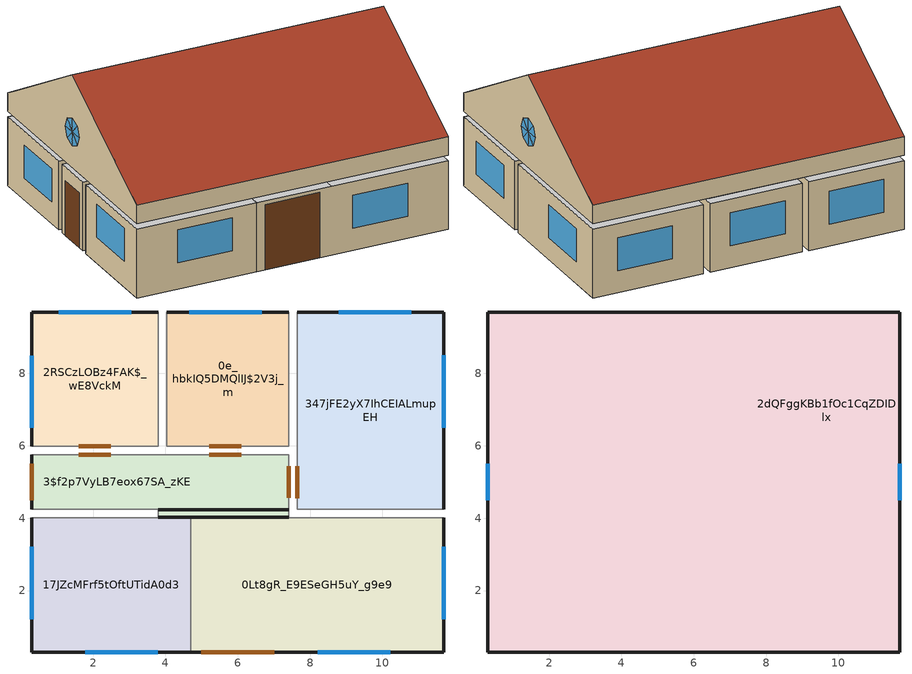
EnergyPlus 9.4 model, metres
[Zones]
0Lt8gR_E9ESeGH5uY_g9e9
 floor ground (BPS-Roof_3_0.15_0.12_0.03): 11.7,4.01 11.7,0.3 4.7,0.3 4.7,4.01 z0
 wall outside (BPS-OuterWall_2_0.175_0.07): 4.7,0.3 11.7,0.3 11.7,4.01 z0:2.5
 wall to 347jFE2yX7IhCEIALmupEH (BPS-InnerWall_3_0.01_0.15_0.01): 11.7,4.01 7.65,4.01 z0:2.5
 wall to 3$f2p7VyLB7eox67SA_zKE (Air Wall): 7.41,4.01 4.7,4.01 z0:2.5
 wall to 17JZcMFrf5tOftUTidA0d3 (Air Wall): 4.7,4.01 4.7,0.3 z0:2.5
 wall adiabatic (BPS-InnerWall_3_0.01_0.15_0.01): 7.65,4.01,2.5 7.65,4.01,0 7.41,4.01,0 7.41,4.01,2.5 7.44,4.01,2.5
 window (Window_WM_Glas1995_2015AluoderStahlfensterWaermeschutzverglasungzweifach_0.024): 8.21,0.3 10.21,0.3 / 11.7,1.21 11.7,3.21 z0.8:2
 door (BPS-OuterDoor_1_0.05): 5,0.3 7,0.3 z0:2.38
0e_hbkIQ5DMQlIJ$2V3j_m
 floor ground (BPS-Roof_3_0.15_0.12_0.03): 7.41,9.7 7.41,5.99 4.04,5.99 4.04,9.7 z0
 wall outside (BPS-OuterWall_2_0.175_0.07): 7.41,9.7 4.04,9.7 z0:2.5
 wall to 347jFE2yX7IhCEIALmupEH (BPS-InnerWall_3_0.01_0.15_0.01): 7.41,5.99 7.41,9.7 z0:2.5
 wall to 3$f2p7VyLB7eox67SA_zKE (BPS-InnerWall_3_0.01_0.15_0.01): 4.04,5.99 7.41,5.99 z0:2.5
 wall to 2RSCzLOBz4FAK$_wE8VckM (BPS-InnerWall_3_0.01_0.15_0.01): 4.04,9.7 4.04,5.99 z0:2.5
 window (Window_WM_Glas1995_2015AluoderStahlfensterWaermeschutzverglasungzweifach_0.024): 6.66,9.7 4.66,9.7 z0.8:2
 door inside (BPS-InnerDoor_1_0.05): 5.22,5.99 6.1,5.99 z0:2.01
17JZcMFrf5tOftUTidA0d3
 floor ground (BPS-Roof_3_0.15_0.12_0.03): 4.7,4.01 4.7,0.3 0.3,0.3 0.3,4.01 z0
 wall outside (BPS-OuterWall_2_0.175_0.07): 0.3,4.01 0.3,0.3 4.7,0.3 z0:2.5
 wall to 3$f2p7VyLB7eox67SA_zKE (Air Wall): 4.7,4.01 3.8,4.01 z0:2.5
 wall to 3$f2p7VyLB7eox67SA_zKE (BPS-InnerWall_3_0.01_0.15_0.01): 3.8,4.01 0.3,4.01 z0:2.5
 window (Window_WM_Glas1995_2015AluoderStahlfensterWaermeschutzverglasungzweifach_0.024): 1.79,0.3 3.79,0.3 / 0.3,3.21 0.3,1.21 z0.95:2.15
2RSCzLOBz4FAK$_wE8VckM
 floor ground (BPS-Roof_3_0.15_0.12_0.03): 3.8,9.7 3.8,5.99 0.3,5.99 0.3,9.7 z0
 wall outside (BPS-OuterWall_2_0.175_0.07): 3.8,9.7 0.3,9.7 0.3,5.99 z0:2.5
 wall to 3$f2p7VyLB7eox67SA_zKE (BPS-InnerWall_3_0.01_0.15_0.01): 0.3,5.99 3.8,5.99 z0:2.5
 window (Window_WM_Glas1995_2015AluoderStahlfensterWaermeschutzverglasungzweifach_0.024): 3.05,9.7 1.05,9.7 / 0.3,8.49 0.3,6.5 z0.8:2
 door inside (BPS-InnerDoor_1_0.05): 1.61,5.99 2.49,5.99 z0:2.01
3$f2p7VyLB7eox67SA_zKE
 floor ground (BPS-Roof_3_0.15_0.12_0.03): 7.41,5.75 3.8,4.25 0.3,4.25 0.3,5.75 z0; 7.41,5.75 7.41,4.01 3.8,4.01 3.8,4.25 z0
 wall outside (Project Wall): 3.8,4.23 7.41,4.23 / 7.41,4.03 3.8,4.03 z2.26:2.5
 wall outside (BPS-OuterWall_2_0.175_0.07): 0.3,5.75 0.3,4.25 z0:2.5
 wall to 347jFE2yX7IhCEIALmupEH (BPS-InnerWall_3_0.01_0.15_0.01): 7.41,4.25 7.41,5.75 z0:2.5
 wall adiabatic (BPS-InnerWall_3_0.01_0.15_0.01): 4.04,5.75 3.8,5.75 z0:2.5; 7.41,4.01,2.5 7.41,4.01,0 7.41,4.25,0 7.41,4.25,2.5 7.41,4.23,2.5 7.41,4.23,2.26 7.41,4.03,2.26 7.41,4.03,2.5; 3.8,4.25,2.5 3.8,4.25,0 3.8,4.01,0 3.8,4.01,2.5 3.8,4.03,2.5 3.8,4.03,2.26 3.8,4.23,2.26 3.8,4.23,2.5
 door inside (BPS-InnerDoor_1_0.05): 2.49,5.75 1.61,5.75 / 6.1,5.75 5.22,5.75 / 7.41,4.56 7.41,5.44 z0:2.01
 door (BPS-OuterDoor_1_0.05): 0.3,5.5 0.3,4.5 z0:2.01
 roof outside (Project Ceiling): 7.41,4.03 7.41,4.23 3.8,4.23 3.8,4.03 z2.26
347jFE2yX7IhCEIALmupEH
 floor ground (BPS-Roof_3_0.15_0.12_0.03): 11.7,9.7 11.7,4.25 7.65,4.25 7.65,9.7 z0
 wall outside (BPS-OuterWall_2_0.175_0.07): 11.7,4.25 11.7,9.7 7.65,9.7 z0:2.5
 wall adiabatic (BPS-InnerWall_3_0.01_0.15_0.01): 7.65,5.99 7.65,5.75 z0:2.5
 window (Window_WM_Glas1995_2015AluoderStahlfensterWaermeschutzverglasungzweifach_0.024): 10.79,9.7 8.79,9.7 / 11.7,6.5 11.7,8.5 z0.8:2
 door inside (BPS-InnerDoor_1_0.05): 7.65,5.44 7.65,4.56 z0:2.01
2dQFggKBb1fOc1CqZDIDlx
 floor to 347jFE2yX7IhCEIALmupEH (BPS-Floor_3_0.04_0.06_0.16): 11.7,9.7 11.7,4.25 7.65,4.25 7.65,9.7 z2.7
 floor to 17JZcMFrf5tOftUTidA0d3 (BPS-Floor_3_0.04_0.06_0.16): 4.7,4.01 4.7,0.3 0.3,0.3 0.3,4.01 z2.7
 floor to 2RSCzLOBz4FAK$_wE8VckM (BPS-Floor_3_0.04_0.06_0.16): 3.8,9.7 3.8,5.99 0.3,5.99 0.3,9.7 z2.7
 floor to 0e_hbkIQ5DMQlIJ$2V3j_m (BPS-Floor_3_0.04_0.06_0.16): 7.41,9.7 7.41,5.99 4.04,5.99 4.04,9.7 z2.7
 floor to 3$f2p7VyLB7eox67SA_zKE (BPS-Floor_3_0.04_0.06_0.16): 7.41,4.03 7.41,4.01 3.8,4.01 3.8,4.03 z2.7; 7.41,5.75 3.8,4.25 0.3,4.25 0.3,5.75 z2.7; 7.41,5.75 7.41,4.23 3.8,4.23 3.8,4.25 z2.7
 floor to 0Lt8gR_E9ESeGH5uY_g9e9 (Air Wall): 11.7,4.01 11.7,0.3 7.44,0.3 7.44,4.01 z2.7
 floor ground (BPS-Floor_3_0.04_0.06_0.16): 7.65,4.23 7.65,4.03 3.57,4.03 3.57,4.23 z2.7
 floor to 0Lt8gR_E9ESeGH5uY_g9e9 (BPS-Floor_3_0.04_0.06_0.16): 7.44,4.01 7.44,0.3 4.7,0.3 4.7,4.01 z2.7
 floor adiabatic (BPS-Floor_3_0.04_0.06_0.16): 7.41,5.99 7.41,5.75 0.3,5.75 0.3,5.99 z2.7; 4.04,9.7 4.04,5.99 3.8,5.99 3.8,9.7 z2.7; 7.65,9.7 7.65,4.23 7.41,4.23 7.41,9.7 z2.7; 11.7,4.01 7.41,4.01 7.41,4.03 7.65,4.03 z2.7; 11.7,4.25 11.7,4.01 7.65,4.03 7.65,4.25 z2.7; 3.57,4.23 3.57,4.03 0.3,4.01 0.3,4.25 z2.7; 3.8,4.25 3.8,4.23 3.57,4.23 0.3,4.25 z2.7; 3.8,4.03 3.8,4.01 0.3,4.01 3.57,4.03 z2.7
 wall outside (BPS-OuterWall_2_0.175_0.07): 0.3,0.3 11.7,0.3 / 11.7,9.7 0.3,9.7 z2.7:3.37; 11.7,0.3,3.37 11.7,0.3,2.7 11.7,9.7,2.7 11.7,9.7,3.37 11.7,5,6.09; 0.3,9.7,3.37 0.3,9.7,2.7 0.3,0.3,2.7 0.3,0.3,3.37 0.3,5,6.09
 window (Window_WM_Glas1995_2015AluoderStahlfensterWaermeschutzverglasungzweifach_0.024): 0.3,4.65,4.35 0.3,5,4 0.3,4.5,4; 0.3,5,4.5 0.3,5,4 0.3,4.65,4.35; 0.3,5.35,4.35 0.3,5,4 0.3,5,4.5; 0.3,5.35,4.35 0.3,5.5,4 0.3,5,4; 0.3,5.5,4 0.3,5.35,3.65 0.3,5,4; 0.3,5.35,3.65 0.3,5,3.5 0.3,5,4; 0.3,5,4 0.3,5,3.5 0.3,4.65,3.65; 0.3,5,4 0.3,4.65,3.65 0.3,4.5,4; 11.7,5.35,4.35 11.7,5,4 11.7,5.5,4; 11.7,5,4.5 11.7,5,4 11.7,5.35,4.35; 11.7,4.65,4.35 11.7,5,4 11.7,5,4.5; 11.7,4.65,4.35 11.7,4.5,4 11.7,5,4; 11.7,4.5,4 11.7,4.65,3.65 11.7,5,4; 11.7,4.65,3.65 11.7,5,3.5 11.7,5,4; 11.7,5,4 11.7,5,3.5 11.7,5.35,3.65; 11.7,5,4 11.7,5.35,3.65 11.7,5.5,4
 roof outside (BPS-GroundFloor_3_0.04_0.06_0.16): 0.3,5,6.09 0.3,0.3,3.37 11.7,0.3,3.37 11.7,5,6.09; 11.7,5,6.09 11.7,9.7,3.37 0.3,9.7,3.37 0.3,5,6.09
[Building]
None: North Axis=0; Terrain=Suburbs; Loads Convergence Tolerance Value=0.04; Temperature Convergence Tolerance Value=0.4; Solar Distribution=FullExterior; Maximum Number of Warmup Days=25; Minimum Number of Warmup Days=6
[Site:Location]
DENVER_STAPLETON_CO_USA_WMO_724690: Latitude=39.77; Longitude=-104.87; Time Zone=-7; Elevation=1611
[SizingPeriod:DesignDay] Day of Month=21; Humidity Condition Type=Wetbulb; Barometric Pressure=83411; Rain Indicator=No; Snow Indicator=No; Daylight Saving Time Indicator=No; Solar Model Indicator=ASHRAEClearSky
Name | Month | Day Type | Maximum DryBulb Temperature | Daily DryBulb Temperature Range | Wetbulb or DewPoint at Maximum DryBulb | Wind Speed | Wind Direction | Sky Clearness
DENVER_STAPLETON Ann Htg 99.6% Condns DB | 12 | WinterDesignDay | -20 | 0 | -20 | 2.3 | 180 | 0
DENVER_STAPLETON Ann Clg .4% Condns DB=>MWB | 7 | SummerDesignDay | 34.1 | 15.2 | 15.8 | 4 | 120 | 1
[SITE:GROUNDTEMPERATURE:BUILDINGSURFACE]
13, 13, 13, 13, 13, 13, 13, 13, 13, 13, 13, 13
[MATERIAL] Thermal Absorptance=0.9; Solar Absorptance=0.7; Visible Absorptance=0.7
Name | Roughness | Thickness | Conductivity | Density | Specific Heat
lime_plaster_0.01 | MediumRough | 0.01 | 0.7 | 1600 | 850
vertical_core_brick_700_0.15 | MediumRough | 0.15 | 0.13 | 695 | 850
concrete_CEM_II_BS325R_wz05_0.15 | MediumRough | 0.15 | 2.1 | 2420 | 1000
foam_glass_board_130_0.12 | MediumRough | 0.12 | 0.065 | 130 | 840
gravel_single_granular_0.03 | MediumRough | 0.03 | 0.814 | 1500 | 840
concrete_CEM_II_BS325R_wz05_0.175 | MediumRough | 0.175 | 2.1 | 2420 | 1000
EPS_040_15_0.07 | MediumRough | 0.07 | 0.04 | 15 | 1500
Door0_2015Typical_0.05 | MediumRough | 0.05 | 0.08 | 650 | 1500
cement_floating_screed_2_bottom_0.04 | MediumRough | 0.04 | 1.4 | 1990 | 1000
EPS_040_15_0.06 | MediumRough | 0.06 | 0.04 | 15 | 1500
concrete_CEM_II_BS325R_wz05_0.16 | MediumRough | 0.16 | 2.1 | 2420 | 1000
DefaultMaterial | Rough | 0.1 | 0.1 | 1000 | 1000
[WINDOWMATERIAL:SIMPLEGLAZINGSYSTEM]
WM_Glas1995_2015AluoderStahlfensterWaermeschutzverglasungzweifach_0.024: UFactor=1.24754; Solar Heat Gain Coefficient=0.65
[CONSTRUCTION]
BPS-InnerWall_3_0.01_0.15_0.01: lime_plaster_0.01, vertical_core_brick_700_0.15, lime_plaster_0.01
BPS-Roof_3_0.15_0.12_0.03: gravel_single_granular_0.03, foam_glass_board_130_0.12, concrete_CEM_II_BS325R_wz05_0.15
BPS-OuterWall_2_0.175_0.07: EPS_040_15_0.07, concrete_CEM_II_BS325R_wz05_0.175
BPS-OuterDoor_1_0.05; BPS-InnerDoor_1_0.05: Door0_2015Typical_0.05
Window_WM_Glas1995_2015AluoderStahlfensterWaermeschutzverglasungzweifach_0.024: WM_Glas1995_2015AluoderStahlfensterWaermeschutzverglasungzweifach_0.024
BPS-Floor_3_0.04_0.06_0.16; BPS-GroundFloor_3_0.04_0.06_0.16: concrete_CEM_II_BS325R_wz05_0.16, EPS_040_15_0.06, cement_floating_screed_2_bottom_0.04
Project Wall; Project Ceiling: DefaultMaterial
[CONSTRUCTION:AIRBOUNDARY]
Air Wall: GroupedZones, GroupedZones, SimpleMixing, 0.5
[ZONE] Type=1; Multiplier=1; Ceiling Height=autocalculate; Floor Area=autocalculate; Part of Total Floor Area=Yes
Name | Volume
0Lt8gR_E9ESeGH5uY_g9e9 | 64.9714
0e_hbkIQ5DMQlIJ$2V3j_m | 31.2567
17JZcMFrf5tOftUTidA0d3 | 40.7636
2RSCzLOBz4FAK$_wE8VckM | 32.4625
2dQFggKBb1fOc1CqZDIDlx | 217.532
3$f2p7VyLB7eox67SA_zKE | 28.6552
347jFE2yX7IhCEIALmupEH | 55.1812
[PEOPLE] Number of People Calculation Method=People/Area; Fraction Radiant=0.5; Sensible Heat Fraction=autocalculate; Activity Level Schedule=Schedule Activity 70 watt; Carbon Dioxide Generation Rate=3.82e-08; Enable ASHRAE 55 Comfort Warnings=No; Mean Radiant Temperature Calculation Type=ZoneAveraged; Clothing Insulation Calculation Method=ClothingInsulationSchedule
Name | Zone or ZoneList | Number of People Schedule | People per Zone Floor Area
0Lt8gR_E9ESeGH5uY_g9e9 | 0Lt8gR_E9ESeGH5uY_g9e9 | Schedule People Living | 0.02
0e_hbkIQ5DMQlIJ$2V3j_m | 0e_hbkIQ5DMQlIJ$2V3j_m | Schedule People WC and sanitary rooms in non-residential buildings | 0
17JZcMFrf5tOftUTidA0d3 | 17JZcMFrf5tOftUTidA0d3 | Schedule People Kitchen in non-residential buildings | 0.5
2RSCzLOBz4FAK$_wE8VckM | 2RSCzLOBz4FAK$_wE8VckM | Schedule People Single office | 0.0714286
2dQFggKBb1fOc1CqZDIDlx | 2dQFggKBb1fOc1CqZDIDlx | Schedule People Living | 0.02
3$f2p7VyLB7eox67SA_zKE | 3$f2p7VyLB7eox67SA_zKE | Schedule People Traffic area | 0
347jFE2yX7IhCEIALmupEH | 347jFE2yX7IhCEIALmupEH | Schedule People Bed room | 0.1
[LIGHTS] Design Level Calculation Method=Watts/Area; Return Air Fraction=0; Fraction Radiant=0.42; Fraction Visible=0.18; Fraction Replaceable=1; EndUse Subcategory=General; Return Air Fraction Calculated from Plenum Temperature=No; Return Air Fraction Function of Plenum Temperature Coefficient 1=0; Return Air Fraction Function of Plenum Temperature Coefficient 2=0
Name | Zone or ZoneList | Schedule | Watts per Zone Floor Area
0Lt8gR_E9ESeGH5uY_g9e9 | 0Lt8gR_E9ESeGH5uY_g9e9 | Schedule Lighting Living | 7
0e_hbkIQ5DMQlIJ$2V3j_m | 0e_hbkIQ5DMQlIJ$2V3j_m | Schedule Lighting WC and sanitary rooms in non-residential buildings | 11.1
17JZcMFrf5tOftUTidA0d3 | 17JZcMFrf5tOftUTidA0d3 | Schedule Lighting Kitchen in non-residential buildings | 12.5
2RSCzLOBz4FAK$_wE8VckM | 2RSCzLOBz4FAK$_wE8VckM | Schedule Lighting Single office | 15.9
2dQFggKBb1fOc1CqZDIDlx | 2dQFggKBb1fOc1CqZDIDlx | Schedule Lighting Living | 7
3$f2p7VyLB7eox67SA_zKE | 3$f2p7VyLB7eox67SA_zKE | Schedule Lighting Traffic area | 7
347jFE2yX7IhCEIALmupEH | 347jFE2yX7IhCEIALmupEH | Schedule Lighting Bed room | 4.5
[ELECTRICEQUIPMENT] Design Level Calculation Method=Watts/Area; Fraction Latent=0; Fraction Radiant=0; Fraction Lost=0; EndUse Subcategory=General
Name | Zone or ZoneList | Schedule | Watts per Zone Floor Area
0Lt8gR_E9ESeGH5uY_g9e9 | 0Lt8gR_E9ESeGH5uY_g9e9 | Schedule Equipment Living | 2
0e_hbkIQ5DMQlIJ$2V3j_m | 0e_hbkIQ5DMQlIJ$2V3j_m | Schedule Equipment WC and sanitary rooms in non-residential buildings | 0
17JZcMFrf5tOftUTidA0d3 | 17JZcMFrf5tOftUTidA0d3 | Schedule Equipment Kitchen in non-residential buildings | 300
2RSCzLOBz4FAK$_wE8VckM | 2RSCzLOBz4FAK$_wE8VckM | Schedule Equipment Single office | 7
2dQFggKBb1fOc1CqZDIDlx | 2dQFggKBb1fOc1CqZDIDlx | Schedule Equipment Living | 2
3$f2p7VyLB7eox67SA_zKE | 3$f2p7VyLB7eox67SA_zKE | Schedule Equipment Traffic area | 0
347jFE2yX7IhCEIALmupEH | 347jFE2yX7IhCEIALmupEH | Schedule Equipment Bed room | 4
[ZONEINFILTRATION:DESIGNFLOWRATE] Schedule=Continuous; Design Flow Rate Calculation Method=AirChanges/Hour; Air Changes per Hour=0.2; Constant Term Coefficient=1; Temperature Term Coefficient=0; Velocity Term Coefficient=0; Velocity Squared Term Coefficient=0
Name | Zone or ZoneList
0Lt8gR_E9ESeGH5uY_g9e9 | 0Lt8gR_E9ESeGH5uY_g9e9
0e_hbkIQ5DMQlIJ$2V3j_m | 0e_hbkIQ5DMQlIJ$2V3j_m
17JZcMFrf5tOftUTidA0d3 | 17JZcMFrf5tOftUTidA0d3
2RSCzLOBz4FAK$_wE8VckM | 2RSCzLOBz4FAK$_wE8VckM
2dQFggKBb1fOc1CqZDIDlx | 2dQFggKBb1fOc1CqZDIDlx
3$f2p7VyLB7eox67SA_zKE | 3$f2p7VyLB7eox67SA_zKE
347jFE2yX7IhCEIALmupEH | 347jFE2yX7IhCEIALmupEH
[HVACTEMPLATE:THERMOSTAT]
Name | Heating Setpoint Schedule | Cooling Setpoint Schedule
STATS Living | Schedule Heating Living | Schedule Cooling Living
STATS WC and sanitary rooms in non-residential buildings | Schedule Heating WC and sanitary rooms in non-residential buildings | Schedule Cooling WC and sanitary rooms in non-residential buildings
STATS Kitchen in non-residential buildings | Schedule Heating Kitchen in non-residential buildings | Schedule Cooling Kitchen in non-residential buildings
STATS Single office | Schedule Heating Single office | Schedule Cooling Single office
STATS Traffic area | Schedule Heating Traffic area | Schedule Cooling Traffic area
STATS Bed room | Schedule Heating Bed room | Schedule Cooling Bed room
[HVACTEMPLATE:ZONE:IDEALLOADSAIRSYSTEM] Maximum Heating Supply Air Temperature=50; Minimum Cooling Supply Air Temperature=13; Maximum Heating Supply Air Humidity Ratio=0.0156; Minimum Cooling Supply Air Humidity Ratio=0.0077; Heating Limit=NoLimit; Cooling Limit=NoLimit; Heating Availability Schedule=On; Cooling Availability Schedule=On; Dehumidification Control Type=ConstantSensibleHeatRatio; Cooling Sensible Heat Ratio=0.7; Dehumidification Setpoint=60; Humidification Control Type=None; Humidification Setpoint=30; Outdoor Air Method=None; Outdoor Air Flow Rate per Person=0.00944; Outdoor Air Flow Rate per Zone Floor Area=0; Outdoor Air Flow Rate per Zone=0; Demand Controlled Ventilation Type=None; Outdoor Air Economizer Type=NoEconomizer; Heat Recovery Type=None; Sensible Heat Recovery Effectiveness=0.7; Latent Heat Recovery Effectiveness=0.65
Name | Template Thermostat
0Lt8gR_E9ESeGH5uY_g9e9; 2dQFggKBb1fOc1CqZDIDlx | STATS Living
0e_hbkIQ5DMQlIJ$2V3j_m | STATS WC and sanitary rooms in non-residential buildings
17JZcMFrf5tOftUTidA0d3 | STATS Kitchen in non-residential buildings
2RSCzLOBz4FAK$_wE8VckM | STATS Single office
3$f2p7VyLB7eox67SA_zKE | STATS Traffic area
347jFE2yX7IhCEIALmupEH | STATS Bed room
[SCHEDULE:DAY:HOURLY]
Schedule Heating Living; Schedule Cooling Living; Schedule Heating Kitchen in non-residential buildings; Schedule Cooling Kitchen in non-residential buildings; Schedule Heating Single office; Schedule Cooling Single office; Schedule Heating Bed room; Schedule Cooling Bed room: 20, 20, 20, 20, 20, 20, 20, 20, 20, 20, 20, 20, 20, 20, 20, 20, 20, 20, 20, 20, 20, 20, 20, 20
Schedule People Living: 1, 1, 1, 1, 1, 1, 0.8, 0.6, 0.4, 0.4, 0.4, 0.6, 0.8, 0.6, 0.4, 0.4, 0.6, 0.8, 0.8, 0.8, 0.8, 1, 1, 1
Schedule Equipment Living: 0.1, 0.1, 0.1, 0.1, 0.1, 0.1, 0.5, 1, 0.5, 0.5, 0.5, 1, 1, 0.5, 0.5, 0.5, 1, 1, 1, 1, 0.5, 0.5, 0.5, 0.1
Schedule Lighting Living; Schedule Lighting WC and sanitary rooms in non-residential buildings; Schedule Lighting Kitchen in non-residential buildings; Schedule Lighting Single office; Schedule Lighting Traffic area; Schedule Lighting Bed room: 0, 0, 0, 0, 0, 0, 1, 1, 1, 1, 1, 1, 1, 1, 1, 1, 1, 1, 0, 0, 0, 0, 0, 0
Schedule Heating WC and sanitary rooms in non-residential buildings; Schedule Cooling WC and sanitary rooms in non-residential buildings: 24, 24, 24, 24, 24, 24, 24, 24, 24, 24, 24, 24, 24, 24, 24, 24, 24, 24, 24, 24, 24, 24, 24, 24
Schedule People WC and sanitary rooms in non-residential buildings; Schedule People Single office; Schedule People Traffic area: 0, 0, 0, 0, 0, 0, 0, 0.2, 0.4, 0.6, 0.8, 0.8, 0.4, 0.6, 0.8, 0.8, 0.4, 0.2, 0, 0, 0, 0, 0, 0
Schedule Equipment WC and sanitary rooms in non-residential buildings; Schedule Equipment Single office; Schedule Equipment Traffic area: 0.1, 0.1, 0.1, 0.1, 0.1, 0.1, 0.1, 0.2, 0.4, 0.6, 0.8, 0.8, 0.4, 0.6, 0.8, 0.8, 0.4, 0.2, 0.1, 0.1, 0.1, 0.1, 0.1, 0.1
Schedule People Kitchen in non-residential buildings: 0, 0, 0, 0, 0, 0, 0, 0.4, 0.4, 0.8, 1, 1, 0.6, 0.4, 0.2, 0.2, 0, 0, 0, 0, 0, 0, 0, 0
Schedule Equipment Kitchen in non-residential buildings: 0.1, 0.1, 0.1, 0.1, 0.1, 0.1, 0.1, 0.2, 0.2, 0.8, 1, 1, 0.6, 0.4, 0.2, 0.2, 0.1, 0.1, 0.1, 0.1, 0.1, 0.1, 0.1, 0.1
Schedule Heating Traffic area; Schedule Cooling Traffic area: 15, 15, 15, 15, 15, 15, 15, 15, 15, 15, 15, 15, 15, 15, 15, 15, 15, 15, 15, 15, 15, 15, 15, 15
Schedule People Bed room: 1, 1, 1, 1, 1, 1, 1, 1, 1, 1, 1, 1, 1, 1, 1, 1, 1, 1, 1, 1, 1, 1, 1, 1
Schedule Equipment Bed room: 0.2, 0.2, 0.2, 0.2, 0.2, 0.2, 0.2, 0.2, 0.2, 0.2, 0.2, 0.2, 0.2, 0.2, 0.2, 0.2, 0.2, 0.2, 0.2, 0.8, 0.6, 0.4, 0.2, 0.2
[SCHEDULE:WEEK:COMPACT]
Schedule Heating Living: AllDays, Schedule Heating Living
Schedule Cooling Living: AllDays, Schedule Cooling Living
Schedule People Living: AllDays, Schedule People Living
Schedule Equipment Living: AllDays, Schedule Equipment Living
Schedule Lighting Living: AllDays, Schedule Lighting Living
Schedule Heating WC and sanitary rooms in non-residential buildings: AllDays, Schedule Heating WC and sanitary rooms in non-residential buildings
Schedule Cooling WC and sanitary rooms in non-residential buildings: AllDays, Schedule Cooling WC and sanitary rooms in non-residential buildings
Schedule People WC and sanitary rooms in non-residential buildings: AllDays, Schedule People WC and sanitary rooms in non-residential buildings
Schedule Equipment WC and sanitary rooms in non-residential buildings: AllDays, Schedule Equipment WC and sanitary rooms in non-residential buildings
Schedule Lighting WC and sanitary rooms in non-residential buildings: AllDays, Schedule Lighting WC and sanitary rooms in non-residential buildings
Schedule Heating Kitchen in non-residential buildings: AllDays, Schedule Heating Kitchen in non-residential buildings
Schedule Cooling Kitchen in non-residential buildings: AllDays, Schedule Cooling Kitchen in non-residential buildings
Schedule People Kitchen in non-residential buildings: AllDays, Schedule People Kitchen in non-residential buildings
Schedule Equipment Kitchen in non-residential buildings: AllDays, Schedule Equipment Kitchen in non-residential buildings
Schedule Lighting Kitchen in non-residential buildings: AllDays, Schedule Lighting Kitchen in non-residential buildings
Schedule Heating Single office: AllDays, Schedule Heating Single office
Schedule Cooling Single office: AllDays, Schedule Cooling Single office
Schedule People Single office: AllDays, Schedule People Single office
Schedule Equipment Single office: AllDays, Schedule Equipment Single office
Schedule Lighting Single office: AllDays, Schedule Lighting Single office
Schedule Heating Traffic area: AllDays, Schedule Heating Traffic area
Schedule Cooling Traffic area: AllDays, Schedule Cooling Traffic area
Schedule People Traffic area: AllDays, Schedule People Traffic area
Schedule Equipment Traffic area: AllDays, Schedule Equipment Traffic area
Schedule Lighting Traffic area: AllDays, Schedule Lighting Traffic area
Schedule Heating Bed room: AllDays, Schedule Heating Bed room
Schedule Cooling Bed room: AllDays, Schedule Cooling Bed room
Schedule People Bed room: AllDays, Schedule People Bed room
Schedule Equipment Bed room: AllDays, Schedule Equipment Bed room
Schedule Lighting Bed room: AllDays, Schedule Lighting Bed room
[SCHEDULE:YEAR]
Schedule Heating Living: Schedule Heating Living, 1, 1, 12, 31
Schedule Cooling Living: Schedule Cooling Living, 1, 1, 12, 31
Schedule People Living: Schedule People Living, 1, 1, 12, 31
Schedule Equipment Living: Schedule Equipment Living, 1, 1, 12, 31
Schedule Lighting Living: Schedule Lighting Living, 1, 1, 12, 31
Schedule Heating WC and sanitary rooms in non-residential buildings: Schedule Heating WC and sanitary rooms in non-residential buildings, 1, 1, 12, 31
Schedule Cooling WC and sanitary rooms in non-residential buildings: Schedule Cooling WC and sanitary rooms in non-residential buildings, 1, 1, 12, 31
Schedule People WC and sanitary rooms in non-residential buildings: Schedule People WC and sanitary rooms in non-residential buildings, 1, 1, 12, 31
Schedule Equipment WC and sanitary rooms in non-residential buildings: Schedule Equipment WC and sanitary rooms in non-residential buildings, 1, 1, 12, 31
Schedule Lighting WC and sanitary rooms in non-residential buildings: Schedule Lighting WC and sanitary rooms in non-residential buildings, 1, 1, 12, 31
Schedule Heating Kitchen in non-residential buildings: Schedule Heating Kitchen in non-residential buildings, 1, 1, 12, 31
Schedule Cooling Kitchen in non-residential buildings: Schedule Cooling Kitchen in non-residential buildings, 1, 1, 12, 31
Schedule People Kitchen in non-residential buildings: Schedule People Kitchen in non-residential buildings, 1, 1, 12, 31
Schedule Equipment Kitchen in non-residential buildings: Schedule Equipment Kitchen in non-residential buildings, 1, 1, 12, 31
Schedule Lighting Kitchen in non-residential buildings: Schedule Lighting Kitchen in non-residential buildings, 1, 1, 12, 31
Schedule Heating Single office: Schedule Heating Single office, 1, 1, 12, 31
Schedule Cooling Single office: Schedule Cooling Single office, 1, 1, 12, 31
Schedule People Single office: Schedule People Single office, 1, 1, 12, 31
Schedule Equipment Single office: Schedule Equipment Single office, 1, 1, 12, 31
Schedule Lighting Single office: Schedule Lighting Single office, 1, 1, 12, 31
Schedule Heating Traffic area: Schedule Heating Traffic area, 1, 1, 12, 31
Schedule Cooling Traffic area: Schedule Cooling Traffic area, 1, 1, 12, 31
Schedule People Traffic area: Schedule People Traffic area, 1, 1, 12, 31
Schedule Equipment Traffic area: Schedule Equipment Traffic area, 1, 1, 12, 31
Schedule Lighting Traffic area: Schedule Lighting Traffic area, 1, 1, 12, 31
Schedule Heating Bed room: Schedule Heating Bed room, 1, 1, 12, 31
Schedule Cooling Bed room: Schedule Cooling Bed room, 1, 1, 12, 31
Schedule People Bed room: Schedule People Bed room, 1, 1, 12, 31
Schedule Equipment Bed room: Schedule Equipment Bed room, 1, 1, 12, 31
Schedule Lighting Bed room: Schedule Lighting Bed room, 1, 1, 12, 31
[Schedule:Compact]
Continuous; On: Through: 12/31, For: AllDays, Until: 24:00, 1
[SCHEDULE:COMPACT]
Schedule Activity 70 watt: Through: 12/31, For: Alldays, Until: 24:00, 70
